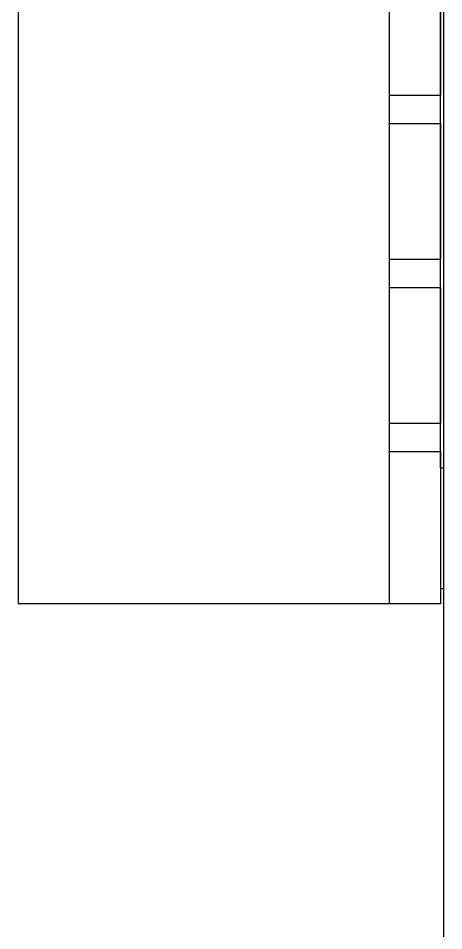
# Model space of a CAD drawing. Header units: centimetres. Extents: x -9.3 to 8.8, y -8.1 to 9.2.
# Drawn here: x 6.055 to 6.961, y 1.165 to 3.108 of the extents above; entities that cross this region are included whole.
import ezdxf

# ---------------------------------------------------------------- set-up
doc = ezdxf.new("R2010")
doc.units = ezdxf.units.CM
doc.header["$MEASUREMENT"] = 0
doc.layers.add('Camada 1', color=7, linetype='Continuous')

msp = doc.modelspace()

# ---------------------------------------------------------------- linework, layer by layer
at = {"layer": 'Camada 1', "color": 250, "lineweight": 25}
for points in [[(6.96136, -0.60149), (6.96136, -0.60149), (6.96136, 6.83154), (6.96136, 6.83154)], [(6.95431, 2.15018), (6.95431, 2.15018), (6.95431, 3.67771), (6.95431, 3.67771)], [(6.05472, 3.61774), (6.05472, 3.61774), (6.05472, 1.8609), (6.05472, 1.8609)], [(6.84495, 3.61774), (6.84495, 3.61774), (6.84495, 1.8609), (6.84495, 1.8609)], [(6.95431, 3.23321), (6.95431, 3.23321), (6.95431, 2.94393), (6.95431, 2.94393)], [(6.84495, 2.94393), (6.84495, 2.94393), (6.95431, 2.94393), (6.95431, 2.94393)], [(6.95431, 2.88396), (6.95431, 2.88396), (6.95431, 2.94393), (6.95431, 2.94393)], [(6.84495, 2.88396), (6.84495, 2.88396), (6.95431, 2.88396), (6.95431, 2.88396)], [(6.95431, 2.88396), (6.95431, 2.88396), (6.95431, 2.59468), (6.95431, 2.59468)], [(6.84495, 2.59468), (6.84495, 2.59468), (6.95431, 2.59468), (6.95431, 2.59468)], [(6.95431, 2.53471), (6.95431, 2.53471), (6.95431, 2.59468), (6.95431, 2.59468)], [(6.84495, 2.53471), (6.84495, 2.53471), (6.95431, 2.53471), (6.95431, 2.53471)], [(6.95431, 2.53471), (6.95431, 2.53471), (6.95431, 2.24543), (6.95431, 2.24543)], [(6.84495, 2.24543), (6.84495, 2.24543), (6.95431, 2.24543), (6.95431, 2.24543)], [(6.95431, 2.18546), (6.95431, 2.18546), (6.95431, 2.24543), (6.95431, 2.24543)], [(6.84495, 2.18546), (6.84495, 2.18546), (6.95431, 2.18546), (6.95431, 2.18546)], [(6.95431, 2.18546), (6.95431, 2.18546), (6.95431, 1.8609), (6.95431, 1.8609)], [(6.95431, 2.15018), (6.95431, 2.15018), (6.96136, 2.15018), (6.96136, 2.15018)], [(6.95431, 2.15018), (6.95431, 2.15018), (6.95431, 2.15018), (6.95431, 2.15018)], [(6.96136, 1.89265), (6.96136, 1.89265), (6.95431, 1.89265), (6.95431, 1.89265)], [(6.84495, 1.8609), (6.84495, 1.8609), (6.05472, 1.8609), (6.05472, 1.8609)], [(6.95431, 1.8609), (6.95431, 1.8609), (6.84495, 1.8609), (6.84495, 1.8609)]]:
    msp.add_open_spline(points, degree=3, dxfattribs=at)

doc.saveas('drawing.dxf')
